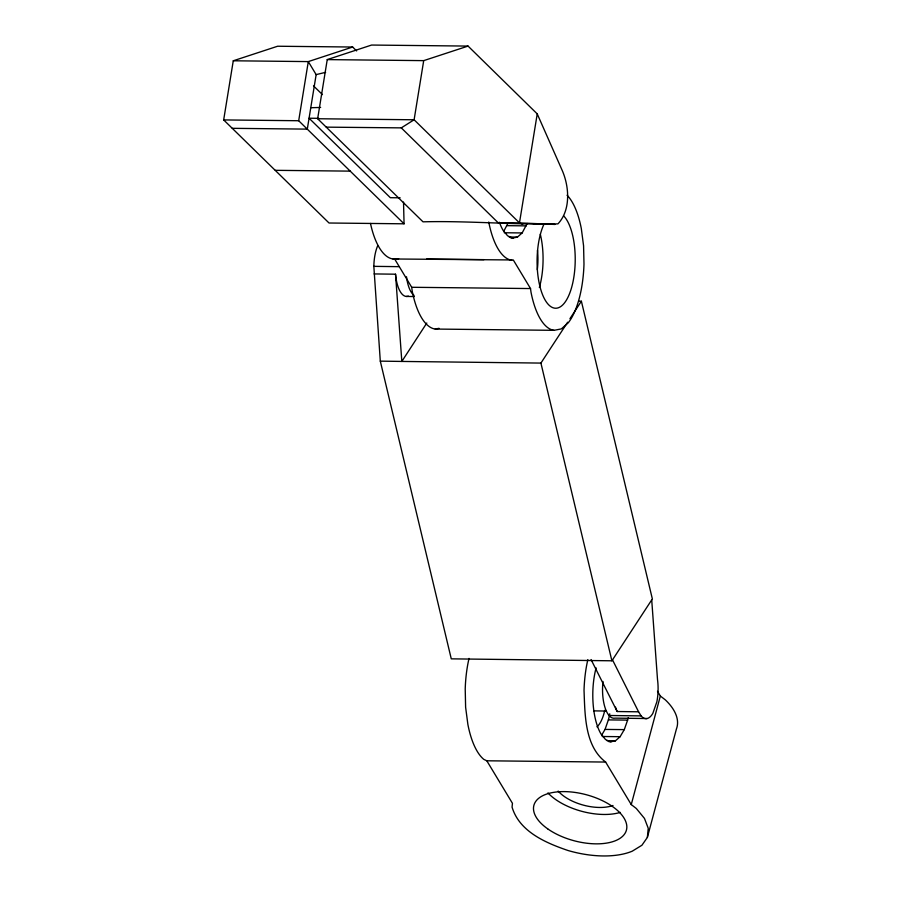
<?xml version="1.0" encoding="UTF-8"?>
<svg xmlns="http://www.w3.org/2000/svg" width="901" height="901" viewBox="0 0 901 901"><rect width="100%" height="100%" fill="white"/><g stroke="black" fill="none" stroke-linecap="round" stroke-linejoin="round"><path stroke-width="1.35" d="M469.027 658.406A70.109 27.897 -89.4 0 0 465.22 688.995L465.614 707.24L467.889 724.494A70.109 27.897 -89.4 0 0 483.803 759.374L486.81 760.793L512.444 803.309L512.072 807.161C519.348 831.646 545.781 842.908 567.957 850.488A70.109 34.835 15 0 0 632.265 851.175L641.929 845.239L647.368 837.434L648.236 828.278L644.463 818.412L636.309 808.49L631.252 804.582L605.63 762.055C584.58 746.017 584.986 714.516 584.028 690.267A70.109 27.897 -89.4 0 1 587.835 659.678M403.524 202.083L404.065 223.808L329.034 223.009L223.673 119.923L233.269 60.784L277.621 46.233L352.651 47.032L356.616 50.929M404.065 223.808L298.693 120.734L308.3 61.595L352.651 47.032M233.269 60.784L308.3 61.595L316.15 74.614L307.297 129.125L232.278 128.325M317.648 118.741L327.243 59.601L371.595 45.05L468.058 46.086L537.233 113.898L562.37 170.807C569.364 187.093 570.784 210.226 557.956 223.865C513.108 224.935 467.979 220.644 423.008 221.826L317.648 118.741L414.111 119.777L519.472 222.885L554.926 224.45M468.058 46.086L423.707 60.637L414.111 119.777L401.294 127.874L326.252 127.142M537.233 113.898L519.472 222.885L498.039 222.637L401.294 127.874M631.252 804.582L660.343 696.011L657.505 691.281M647.368 837.434L676.46 728.864A70.109 34.835 15 0 0 665.4 699.931L660.343 696.011M503.614 231.568L507.916 223.29M499.436 222.277A47.899 19.067 -89.4 0 0 503.141 230.408L507.59 235.792L512.455 238.089L517.433 237.109L522.163 232.942L527.153 223.493M601.575 735.306L605.044 729.416L608.366 719.91A47.899 19.067 -89.4 0 0 609.763 713.806M596.113 667.878A47.899 19.067 -89.4 0 0 601.102 734.146L605.54 739.541L610.416 741.827L615.394 740.859L620.125 736.691L624.292 729.619L627.614 720.113A47.899 19.067 -89.4 0 0 628.2 717.748M426.804 323.02L401.823 361.436L380.301 361.132L373.836 266.347A29.215 11.623 -89.3 0 1 377.632 245.872M380.301 361.132L451.266 658.845L611.892 660.793L540.915 363.08L567.641 322.22M569.928 318.717L581.382 301.216L578.588 301.182M611.892 660.793L652.358 598.928L581.382 301.216M316.15 74.614L325.621 72.339M533.493 224.225L535.509 223.831M370.48 223.437A70.109 27.897 -89.4 0 0 392.971 258.981L398.659 258.733M392.971 258.981L513.288 259.961L530.52 288.557L530.993 292.104A70.109 27.897 -89.4 0 0 554.036 330.329L561.312 328.91L568.238 322.817A70.109 27.897 -89.4 0 0 583.983 264.061L583.578 245.815L581.314 228.561A70.109 27.897 -89.4 0 0 567.089 195.235M394.469 258.688L411.712 287.284L412.174 290.832A70.109 27.897 -89.4 0 0 435.217 329.056L439.024 328.313M327.243 59.601L423.707 60.637M320.632 107.433L311.194 107.726M318.853 118.335L309.077 118.222L390.347 197.702L400.134 197.803M223.673 119.923L298.693 120.734M275.289 170.323L350.32 171.134M507.083 225.667L526.33 225.869M504.29 232.762L522.163 232.942M509.178 237.019L517.433 237.109M510.732 237.853L513.48 237.887M426.623 259.026L483.927 259.646M411.712 287.284L530.52 288.557M435.217 329.056L554.036 330.329M540.915 363.08L401.823 361.436L395.528 274.197L374.084 273.927M608.366 719.91L627.614 720.113M605.044 729.416L624.292 729.619M602.251 736.5L620.125 736.691M607.139 740.768L615.394 740.859M608.693 741.602L611.441 741.624M486.81 760.793L605.63 762.055M373.836 266.347L399.008 266.662M406.328 296.44L414.37 296.542M593.86 710.878L606.429 711.035M591.056 659.566L617.185 711.531L638.584 711.801L641.118 715.901A29.215 11.724 -89.3 0 0 652.831 713.378L656.863 701.8A29.215 11.724 -89.3 0 0 657.505 679.478L651.716 599.908M609.02 715.495L641.118 715.901M647.064 718.536L614.966 718.131A29.215 11.724 -89.3 0 1 603.017 681.46M313.514 85.899L322.445 94.616M612.5 659.859L638.584 711.801M604.785 710.27A35.049 13.954 -89.4 0 1 596.969 726.837M612.995 805.494A35.049 17.423 15 0 1 558.147 791.078M620.293 812.398A47.899 23.809 15 0 1 547.954 792.925M408.356 296.102A29.215 11.623 -89.3 0 1 395.528 274.197M414.066 295.415A29.215 11.623 -89.3 0 1 406.509 276.765M617.185 711.531A29.215 11.724 -89.3 0 1 615.518 707.127M537.492 250.275A35.049 13.954 -89.4 0 1 537.311 269.681M563.666 215.891A47.899 19.067 -89.4 0 1 572.236 285.144A47.899 19.067 -89.4 0 1 543.438 296.756A47.899 19.067 -89.4 0 1 544.17 223.752M540.318 234.271A47.899 19.067 -89.4 0 1 539.361 287.498M511.791 260.254A70.109 27.897 -89.4 0 1 488.747 222.029M522.771 224.112A29.215 11.623 -89.4 0 1 520.767 223.403M547.639 828.807A47.899 23.809 15 0 0 625.418 832.67A47.899 23.809 15 0 0 567.405 791.697A47.899 23.809 15 0 0 547.639 828.807"/></g></svg>
